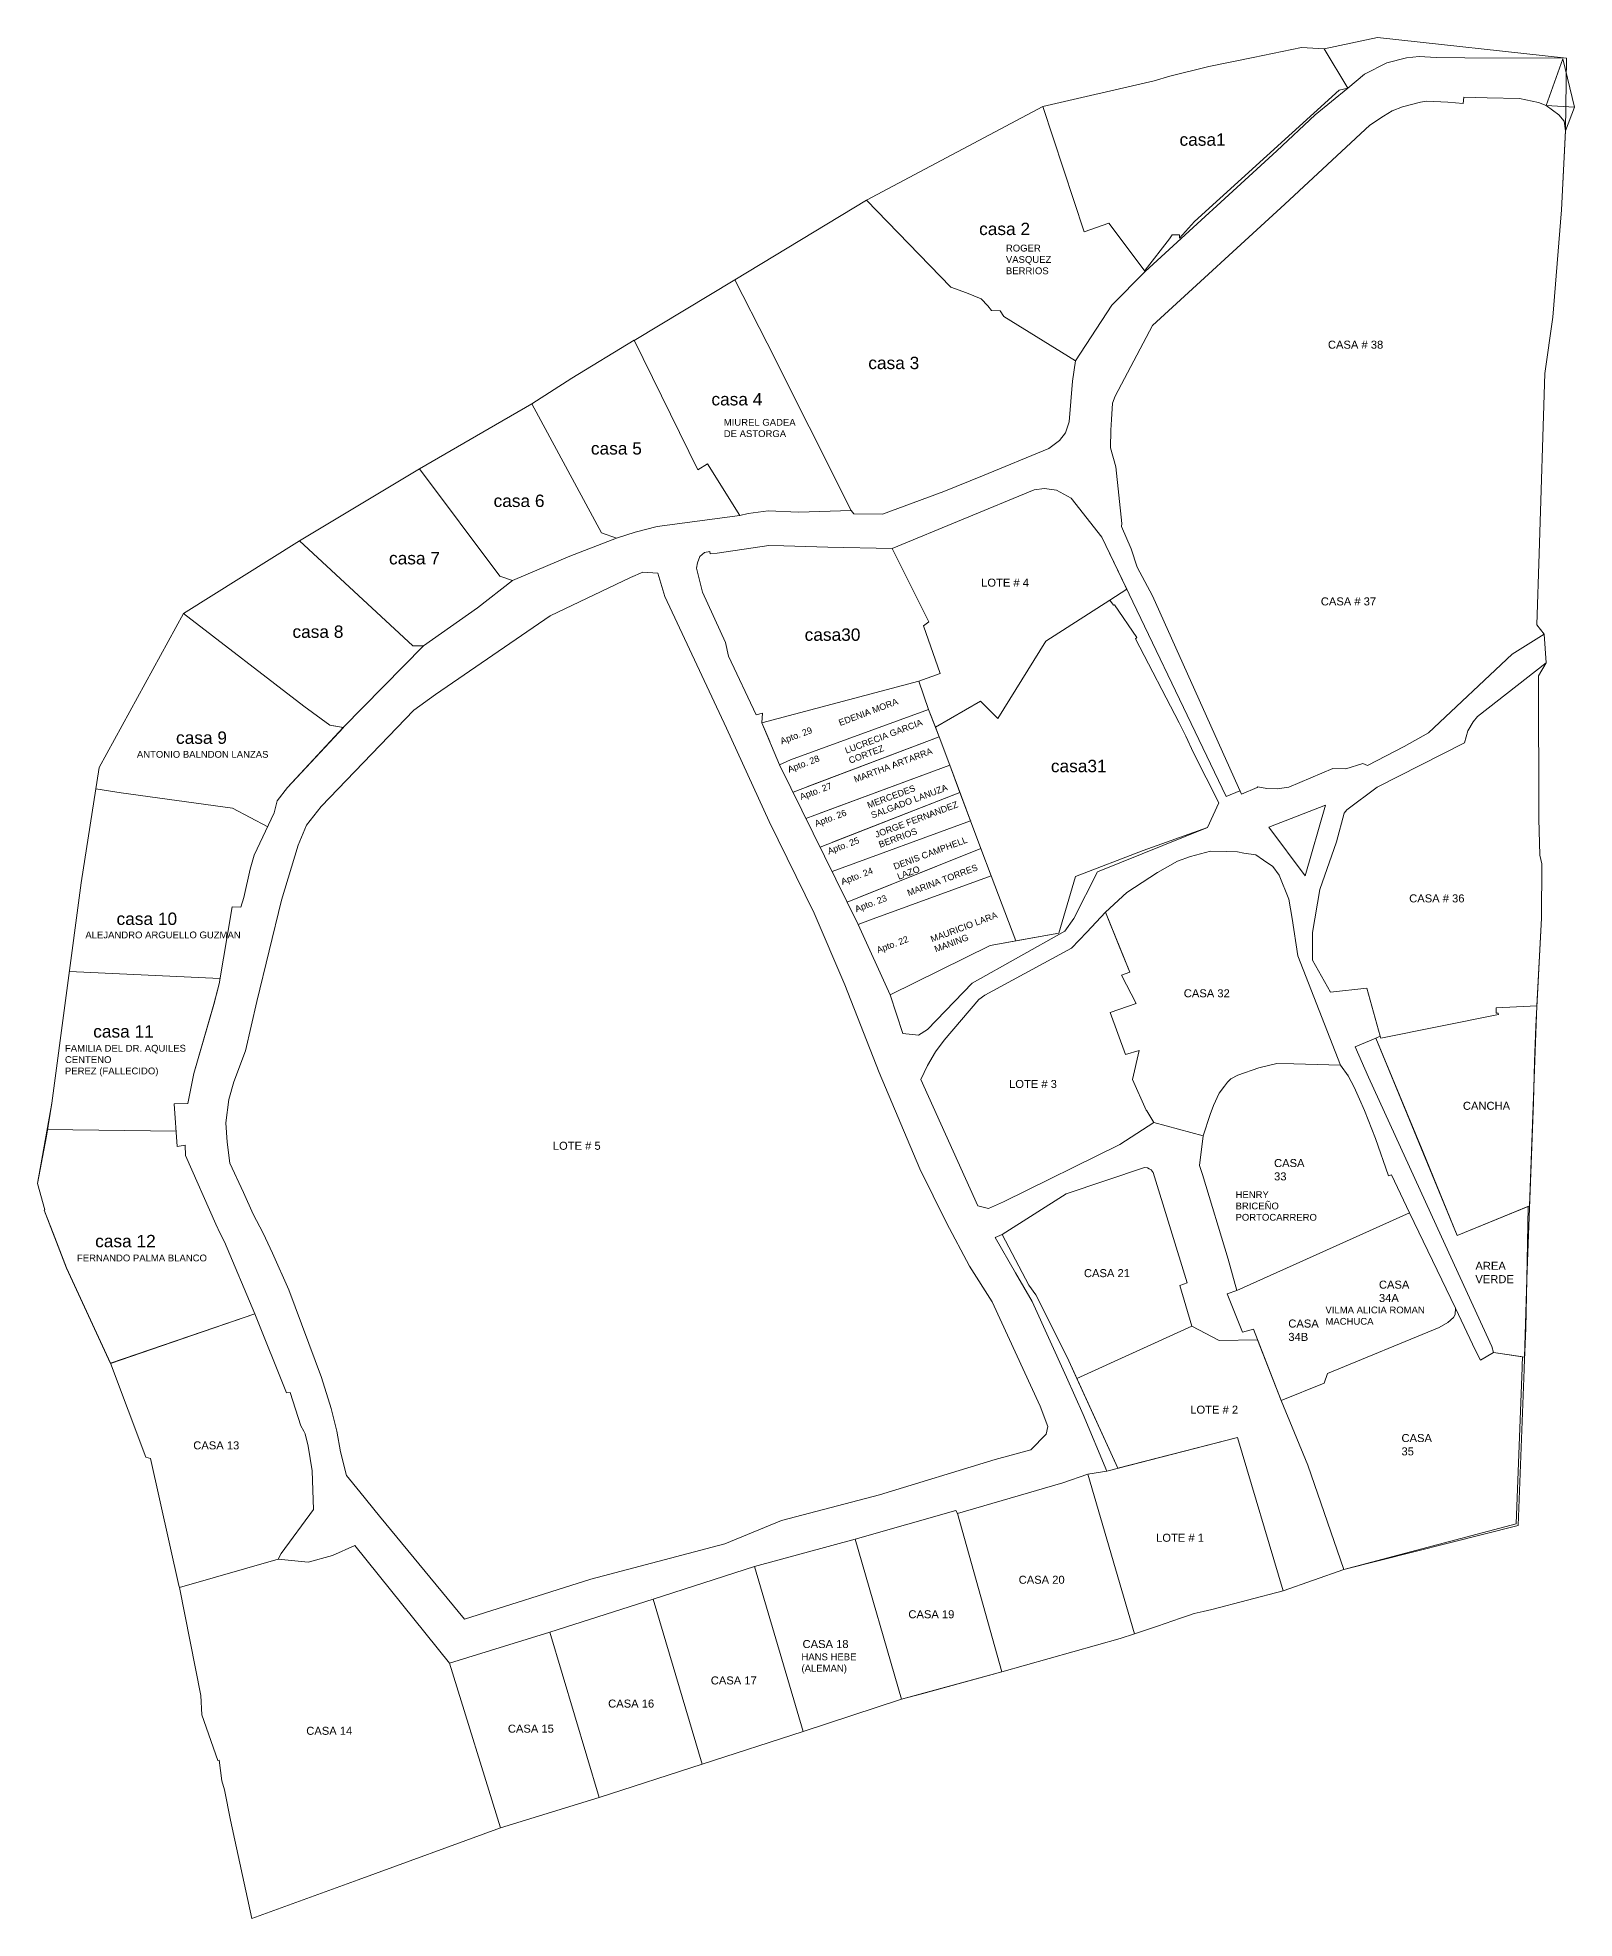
# Model space of a CAD drawing. Header units: millimetres. Extents: x -3245 to 2970, y 1153 to 3965.
# Drawn here: x 35.17 to 42.68, y 2560.52 to 2569.7 of the extents above; entities that cross this region are included whole.
import ezdxf

# ---------------------------------------------------------------- set-up
doc = ezdxf.new("R2010")
doc.units = ezdxf.units.MM
doc.styles.get("Standard").update_dxf_attribs({"font": 'arial.ttf'})

msp = doc.modelspace()

# ---------------------------------------------------------------- linework, layer by layer
at = {"color": 7, "lineweight": 0}
for p, q in [((41.457, 2569.65, 9.3635), (41.7178, 2569.704, 9.3635)), ((41.7178, 2569.704, 9.3635), (42.6413, 2569.603, 9.3635)), ((40.895, 2569.5631, 9.3635), (41.1112, 2569.6061, 9.3635)), ((41.1112, 2569.6061, 9.3635), (41.3476, 2569.6553, 9.3635)), ((41.3476, 2569.6553, 9.3635), (41.457, 2569.65, 9.3635)), ((41.7633, 2569.581, -0.504), (41.6542, 2569.5248, -0.504)), ((41.86, 2569.605, -0.504), (41.7633, 2569.581, -0.504)), ((41.9223, 2569.6124, -0.504), (41.86, 2569.605, -0.504)), ((42.0042, 2569.6074, -0.504), (41.9223, 2569.6124, -0.504)), ((42.1454, 2569.606, -0.504), (42.0042, 2569.6074, -0.504)), ((42.6223, 2569.6028, -0.504), (42.1454, 2569.606, -0.504)), ((42.6413, 2569.603, 9.3635), (42.6366, 2569.2498, 9.3635)), ((40.0836, 2569.3675, 9.3635), (40.6274, 2569.4935, 9.3635)), ((40.7029, 2569.5155, 9.3635), (40.895, 2569.5631, 9.3635)), ((41.6542, 2569.5248, -0.504), (41.5741, 2569.4567, 9.3635)), ((41.5741, 2569.4567, 9.3635), (41.4135, 2569.3261, -0.504)), ((40.286, 2568.7547, 9.3635), (40.0836, 2569.3675, 9.3635)), ((41.4135, 2569.3261, -0.504), (41.2257, 2569.1503, -0.504)), ((42.6366, 2569.2498, 9.3635), (42.6174, 2568.8624, 9.3635)), ((41.2257, 2569.1503, -0.504), (40.5829, 2568.5607, 9.3635)), ((42.6174, 2568.8624, 9.3635), (42.5751, 2568.3387, 9.3635)), ((40.4065, 2568.7971, 9.3635), (40.286, 2568.7547, 9.3635)), ((40.5829, 2568.5607, 9.3635), (40.4065, 2568.7971, 9.3635)), ((42.5751, 2568.3387, 9.3635), (42.5363, 2568.0635, 9.3635)), ((37.7819, 2568.0408, 9.3635), (38.0863, 2568.2254, 9.3635)), ((38.0863, 2568.2254, 9.3635), (38.3984, 2567.5922, 9.3635)), ((37.5874, 2567.9154, 9.3635), (37.7819, 2568.0408, 9.3635)), ((42.5363, 2568.0635, 9.3635), (42.5086, 2567.1839, 9.3635)), ((37.4101, 2567.8124, 9.3635), (37.5874, 2567.9154, 9.3635)), ((37.0383, 2567.598, 9.3635), (37.4101, 2567.8124, 9.3635)), ((36.4523, 2567.2454, 9.3635), (37.0383, 2567.598, 9.3635)), ((38.3984, 2567.5922, 9.3635), (38.4458, 2567.6225, 9.3635)), ((38.4458, 2567.6225, 9.3635), (38.6028, 2567.3697, 9.3635)), ((40.0406, 2567.4949, -0.293), (39.3465, 2567.2073, -0.293)), ((40.0921, 2567.5017, -0.293), (40.0406, 2567.4949, -0.293)), ((40.1505, 2567.4932, -0.4929), (40.0921, 2567.5017, -0.4929)), ((40.1505, 2567.4932, -0.293), (40.0921, 2567.5017, -0.293)), ((40.2224, 2567.4544, -0.4929), (40.1505, 2567.4932, -0.4929)), ((40.2224, 2567.4544, -0.293), (40.1505, 2567.4932, -0.293)), ((38.6028, 2567.3697, 9.3635), (38.6439, 2567.3783, 9.3635)), ((38.6439, 2567.3783, 9.3635), (38.7418, 2567.3916, 9.3635)), ((38.7418, 2567.3916, 9.3635), (38.889, 2567.3859, 9.3635)), ((38.889, 2567.3859, 9.3635), (39.1469, 2567.3931, 9.3635)), ((40.3717, 2567.2641, -0.4929), (40.2224, 2567.4544, -0.4929)), ((40.3717, 2567.2641, -0.293), (40.2224, 2567.4544, -0.293)), ((35.8848, 2566.8905, 9.3635), (36.4523, 2567.2454, 9.3635)), ((40.9791, 2565.9957, -0.4929), (40.3717, 2567.2641, -0.4929)), ((40.4939, 2567.0089, -0.293), (40.3717, 2567.2641, -0.293)), ((42.5086, 2567.1839, 9.3635), (42.4972, 2566.8352, 9.3635)), ((40.4939, 2567.0089, -0.293), (40.4104, 2566.9553, -0.293)), ((40.4104, 2566.9553, -0.293), (40.4939, 2567.0089, -0.293)), ((40.0985, 2566.755, -0.293), (40.4104, 2566.9553, -0.293)), ((36.4724, 2566.438, 9.3635), (35.8848, 2566.8905, 9.3635)), ((42.4972, 2566.8352, 9.3635), (42.5327, 2566.7896, 9.3635)), ((39.8634, 2566.3774, -0.293), (40.0985, 2566.755, -0.293)), ((42.5327, 2566.7896, 9.3635), (42.5428, 2566.6497, 9.3635)), ((42.5428, 2566.6497, 9.3635), (42.5048, 2566.5852, 9.3635)), ((42.5048, 2566.5852, 9.3635), (42.5062, 2565.8878, 9.3635)), ((39.7782, 2566.4623, -0.293), (39.8634, 2566.3774, -0.293)), ((36.5996, 2566.3456, 9.3635), (36.4724, 2566.438, 9.3635)), ((38.7137, 2566.4037, -0.293), (38.6826, 2566.3961, -0.293)), ((38.711, 2566.3571, -0.293), (38.7137, 2566.4037, -0.293)), ((39.5248, 2566.421, -0.293), (38.8504, 2566.1759, -0.293)), ((39.5765, 2566.2875, -0.293), (39.5248, 2566.421, -0.293)), ((36.6659, 2566.3333, 9.3635), (36.5996, 2566.3456, 9.3635)), ((38.7502, 2566.2654, -0.293), (38.711, 2566.3571, -0.293)), ((38.7502, 2566.2654, -0.293), (38.711, 2566.3571, -0.293)), ((38.8628, 2566.0178, -0.293), (39.5765, 2566.2875, -0.293)), ((39.5765, 2566.2875, -0.293), (38.9299, 2566.0431, -0.293)), ((39.6283, 2566.1501, -0.293), (39.5765, 2566.2875, -0.293)), ((38.8504, 2566.1759, -0.293), (38.7971, 2566.1511, -0.293)), ((38.8504, 2566.1759, -0.293), (38.7971, 2566.1511, -0.293)), ((38.9261, 2565.8893, -0.293), (39.6283, 2566.1501, -0.293)), ((39.6283, 2566.1501, -0.293), (38.9911, 2565.9134, -0.293)), ((39.6283, 2566.1501, -0.293), (39.7306, 2565.8773, -0.293)), ((39.6786, 2566.016, -0.293), (39.6283, 2566.1501, -0.293)), ((38.9949, 2565.7497, -0.293), (39.6786, 2566.016, -0.293)), ((39.0563, 2565.7737, -0.293), (39.6786, 2566.016, -0.293)), ((39.6786, 2566.016, -0.293), (39.7306, 2565.8773, -0.293)), ((41.0465, 2566.0242, -0.4929), (40.9791, 2565.9957, -0.4929)), ((39.7306, 2565.8773, -0.293), (39.0536, 2565.6305, -0.293)), ((39.7306, 2565.8773, -0.293), (39.781, 2565.7424, -0.293)), ((39.7327, 2565.8796, -0.293), (39.7327, 2565.8796, -0.293)), ((42.5062, 2565.8878, 9.3635), (42.5121, 2565.7102, 9.3635)), ((39.781, 2565.7424, -0.293), (39.1277, 2565.4802, -0.293)), ((39.1881, 2565.5044, -0.293), (39.781, 2565.7424, -0.293)), ((39.781, 2565.7424, -0.293), (39.8309, 2565.6086, -0.293)), ((42.5121, 2565.7102, 9.3635), (42.5203, 2565.6679, 9.3635)), ((42.5203, 2565.6679, 9.3635), (42.5198, 2565.4016, 9.3635)), ((39.8309, 2565.6086, -0.293), (39.2363, 2565.3917, -0.293)), ((42.5198, 2565.4016, 9.3635), (42.4911, 2564.8752, 9.3635)), ((39.3374, 2565.0272, -0.293), (39.3374, 2565.0272, -0.293)), ((39.3374, 2565.0272, -0.293), (39.3374, 2565.0272, -0.293)), ((39.3374, 2565.0272, -0.293), (39.3374, 2565.0272, -0.293)), ((42.4911, 2564.8752, 9.3635), (42.4854, 2564.7007, 9.3635)), ((41.0364, 2564.6356, -0.1533), (41.0024, 2564.6165, -0.1533)), ((41.1389, 2564.6714, -0.1533), (41.0364, 2564.6356, -0.1533)), ((41.2272, 2564.6914, -0.1533), (41.1389, 2564.6714, -0.1533)), ((41.3098, 2564.6904, -0.1533), (41.2272, 2564.6914, -0.1533)), ((41.537, 2564.6844, -0.1533), (41.3098, 2564.6904, -0.1533)), ((41.5773, 2564.6401, -0.293), (41.5773, 2564.6401, -0.293)), ((42.4854, 2564.7007, 9.3635), (42.4797, 2564.5034, 9.3635)), ((40.9448, 2564.5464, -0.1533), (40.9177, 2564.4864, -0.1533)), ((40.9709, 2564.5816, -0.1533), (40.9448, 2564.5464, -0.1533)), ((40.9853, 2564.6007, -0.1533), (40.9709, 2564.5816, -0.1533)), ((41.0024, 2564.6165, -0.1533), (40.9853, 2564.6007, -0.1533)), ((40.9005, 2564.4425, -0.1533), (40.8664, 2564.3382, -0.1533)), ((40.9177, 2564.4864, -0.1533), (40.9005, 2564.4425, -0.1533)), ((42.4797, 2564.5034, 9.3635), (42.4474, 2563.6391, 9.3635)), ((40.8664, 2564.3382, -0.1533), (40.8482, 2564.1942, -0.1533)), ((40.8482, 2564.1942, -0.1533), (40.8635, 2564.1497, -0.1533)), ((40.8635, 2564.1497, -0.1533), (40.989, 2563.7355, -0.1533)), ((39.8847, 2563.8567, -0.199), (39.8504, 2563.8422, -0.199)), ((39.8504, 2563.8422, -0.199), (39.9495, 2563.6688, -0.199)), ((39.9495, 2563.6688, -0.199), (40.0307, 2563.5288, -0.199)), ((42.4474, 2563.6391, 9.3635), (42.4424, 2563.3997, 9.3635)), ((40.0307, 2563.5288, -0.199), (40.1984, 2563.1602, -0.199)), ((35.9487, 2563.3712, 9.3635), (36.2343, 2563.4692, 9.3635)), ((42.0203, 2563.4018, -0.293), (42.0617, 2563.4262, -0.293)), ((42.0203, 2563.4018, -0.293), (42.0617, 2563.4262, -0.293)), ((42.0617, 2563.4262, -0.293), (42.0892, 2563.4503, -0.293)), ((42.0617, 2563.4262, -0.293), (42.0892, 2563.4503, -0.293)), ((42.0892, 2563.4503, -0.293), (42.0969, 2563.4663, -0.293)), ((42.0892, 2563.4503, -0.293), (42.0969, 2563.4663, -0.293)), ((42.0969, 2563.4663, -0.293), (42.0991, 2563.496, -0.293)), ((42.0969, 2563.4663, -0.293), (42.0991, 2563.496, -0.293)), ((42.1967, 2563.2893, -0.293), (42.0991, 2563.496, -0.293)), ((42.0991, 2563.496, -0.293), (42.1967, 2563.2893, -0.293)), ((35.5289, 2563.2273, 9.3635), (35.9487, 2563.3712, 9.3635)), ((41.4737, 2563.1769, -0.293), (42.0203, 2563.4018, -0.293)), ((41.4737, 2563.1769, -0.293), (42.0203, 2563.4018, -0.293)), ((42.4424, 2563.3997, 9.3635), (42.4343, 2563.2055, 9.3635)), ((42.1967, 2563.2893, -0.293), (42.2221, 2563.2428, -0.293)), ((42.2221, 2563.2428, -0.293), (42.2842, 2563.28, -0.293)), ((42.2221, 2563.2428, -0.293), (42.2842, 2563.28, -0.293)), ((42.2842, 2563.28, -0.293), (42.4189, 2563.2598, -0.293)), ((42.2842, 2563.28, -0.293), (42.4189, 2563.2598, -0.293)), ((35.701, 2562.7684, 9.3635), (35.5289, 2563.2273, 9.3635)), ((40.1984, 2563.1602, -0.199), (40.2801, 2562.9779, -0.199)), ((41.457, 2563.1306, -0.293), (41.4737, 2563.1769, -0.293)), ((41.457, 2563.1306, -0.293), (41.4737, 2563.1769, -0.293)), ((42.4349, 2563.1977, 9.3635), (42.4054, 2562.4347, 9.3635)), ((42.4343, 2563.2055, 9.3635), (42.4349, 2563.1977, 9.3635)), ((41.247, 2563.0449, -0.293), (41.457, 2563.1306, -0.293)), ((41.247, 2563.0449, -0.293), (41.457, 2563.1306, -0.293)), ((40.2801, 2562.9779, -0.199), (40.3955, 2562.7005, -0.199)), ((41.3783, 2562.7299, -0.293), (41.247, 2563.0449, -0.293)), ((40.3955, 2562.7005, -0.293), (41.0336, 2562.8656, -0.293)), ((40.3955, 2562.7005, -0.293), (41.0336, 2562.8656, -0.293)), ((35.7235, 2562.7625, 9.3635), (35.701, 2562.7684, 9.3635)), ((35.862, 2562.1425, 9.3635), (35.7235, 2562.7625, 9.3635)), ((42.4054, 2562.4347, 9.3635), (41.5533, 2562.2199, 9.3635)), ((39.1663, 2562.3674, 9.3635), (38.674, 2562.234, 9.3635)), ((38.674, 2562.234, -0.293), (39.1663, 2562.3674, -0.293)), ((39.3935, 2561.5857, 9.3635), (39.1663, 2562.3674, 9.3635)), ((38.674, 2562.234, 9.3635), (38.9117, 2561.4282, 9.3635)), ((35.8656, 2562.1322, 9.3635), (35.862, 2562.1425, 9.3635)), ((41.5533, 2562.2199, 9.3635), (41.2572, 2562.115, 9.3635)), ((35.9701, 2561.6044, 9.3635), (35.8656, 2562.1322, 9.3635)), ((38.1713, 2562.0836, -0.293), (38.1713, 2562.0836, -0.293)), ((39.8822, 2561.7205, 9.3635), (39.4926, 2561.6131, 9.3635)), ((35.9752, 2561.5092, 9.3635), (35.9701, 2561.6044, 9.3635)), ((39.4926, 2561.6131, 9.3635), (39.3935, 2561.5857, 9.3635)), ((36.053, 2561.2863, 9.3635), (35.9752, 2561.5092, 9.3635)), ((38.9117, 2561.4282, 9.3635), (38.4184, 2561.2692, 9.3635)), ((36.0601, 2561.2887, 9.3635), (36.053, 2561.2863, 9.3635)), ((36.0719, 2561.1881, 9.3635), (36.0601, 2561.2887, 9.3635)), ((38.4184, 2561.2692, 9.3635), (37.9161, 2561.1055, 9.3635)), ((36.0861, 2561.1437, 9.3635), (36.0719, 2561.1881, 9.3635)), ((36.1149, 2560.9952, 9.3635), (36.0861, 2561.1437, 9.3635)), ((37.9161, 2561.1055, 9.3635), (37.4344, 2560.9572, 9.3635)), ((36.2194, 2560.5155, 9.3635), (36.1149, 2560.9952, 9.3635))]:
    msp.add_line(p, q, dxfattribs=at)
at = {"color": 7, "lineweight": 0, "ltscale": 0.5}
for p, q in [((40.0836, 2569.3675, 9.3635), (39.2219, 2568.9101, 9.3635)), ((38.5782, 2568.5206, 9.3635), (38.0872, 2568.2235, 9.3635))]:
    msp.add_line(p, q, dxfattribs=at)
at = {"color": 1, "lineweight": 9}
msp.add_line((35.3277, 2565.142, -0.158), (36.0632, 2565.1076, 9.3635), dxfattribs=at)
at = {"color": 7, "lineweight": 0}
for points, elevation in [([(40.0836, 2569.3675), (40.6274, 2569.4935), (40.6274, 2569.4935), (40.6274, 2569.4935), (40.7029, 2569.5155), (40.7029, 2569.5155), (40.7029, 2569.5155), (40.895, 2569.5631), (41.1112, 2569.6061), (41.3476, 2569.6553), (41.457, 2569.65), (41.5741, 2569.4567), (41.5305, 2569.448), (40.8247, 2568.8064), (40.7517, 2568.7235), (40.7517, 2568.7404), (40.7147, 2568.7404), (40.7019, 2568.7212), (40.5836, 2568.5671), (40.5829, 2568.5607), (40.4065, 2568.797), (40.286, 2568.7547), (40.0836, 2569.3675)], 9.3635), ([(42.6801, 2569.364), (42.6239, 2569.6007), (42.5427, 2569.3716)], -0.293), ([(42.6361, 2569.2485), (42.6308, 2569.2965), (42.6035, 2569.3265), (42.5427, 2569.3716), (42.504, 2569.3865), (42.4115, 2569.4068), (42.2545, 2569.4094), (42.1395, 2569.4135), (42.1367, 2569.3829), (42.0611, 2569.3879), (41.9591, 2569.3929), (41.9282, 2569.3892), (41.8396, 2569.3653), (41.7891, 2569.346), (41.7471, 2569.3205), (41.6802, 2569.2765), (41.2649, 2568.89), (40.6193, 2568.2982), (40.4374, 2567.9528), (40.4242, 2567.9182), (40.4184, 2567.8375), (40.4161, 2567.7857), (40.414, 2567.6993), (40.4395, 2567.6075), (40.4694, 2567.3295), (40.4671, 2567.3148), (40.514, 2567.2072), (40.5437, 2567.1162), (40.6185, 2566.9768), (41.0539, 2566.0079), (41.131, 2566.0411), (41.1334, 2566.0429), (41.1776, 2566.0353), (41.2274, 2566.0339), (41.2857, 2566.0419), (41.4996, 2566.1339), (41.5637, 2566.1316), (41.6458, 2566.157), (41.6692, 2566.1481), (41.8485, 2566.2409), (41.9667, 2566.3079), (42.376, 2566.6923), (42.5327, 2566.7896), (42.4972, 2566.8352), (42.5086, 2567.1839), (42.5363, 2568.0635), (42.5751, 2568.3387), (42.6174, 2568.8624), (42.6361, 2569.2485)], -0.293), ([(42.5427, 2569.3716), (42.6801, 2569.364), (42.6361, 2569.2485)], -0.293), ([(39.1469, 2567.3931), (39.1603, 2567.3773), (39.2998, 2567.376), (39.5992, 2567.4861), (39.7886, 2567.5628), (40.1128, 2567.6971), (40.165, 2567.7353), (40.1932, 2567.7734), (40.212, 2567.8268), (40.2278, 2568.026), (40.2427, 2568.1256), (40.2427, 2568.1256), (40.2427, 2568.1256), (39.8932, 2568.3422), (39.8743, 2568.3687), (39.8329, 2568.3711), (39.8146, 2568.3939), (39.7822, 2568.4275), (39.7111, 2568.4569), (39.6335, 2568.4843), (39.2219, 2568.9101), (38.5782, 2568.5206), (38.7367, 2568.2113), (39.1468, 2567.3934)], 9.3635), ([(38.6028, 2567.3697), (38.1985, 2567.3152), (38.0911, 2567.2876), (38.0005, 2567.2579), (37.9273, 2567.2854), (37.5874, 2567.9154), (37.7819, 2568.0408), (38.0863, 2568.2254), (38.3984, 2567.5922), (38.4458, 2567.6225), (38.6028, 2567.3697)], -9.7028), ([(38.0005, 2567.2579), (37.9273, 2567.2854), (37.5874, 2567.9154), (37.4101, 2567.8124), (37.0383, 2567.598), (37.431, 2567.0731), (37.4921, 2567.0511), (37.7721, 2567.1713), (38.0005, 2567.2579)], -0.1494), ([(37.4921, 2567.0511), (37.431, 2567.0731), (37.0383, 2567.598), (36.4523, 2567.2454), (37.0048, 2566.7318), (37.0574, 2566.733), (37.3208, 2566.9174), (37.4921, 2567.0511)], -0.158), ([(40.0921, 2567.5017), (40.0406, 2567.4949), (39.3465, 2567.2073)], -0.4929), ([(39.3465, 2567.2073), (39.5259, 2566.8501), (39.5009, 2566.8305), (39.5825, 2566.5977), (39.4781, 2566.5606), (39.5248, 2566.421), (39.5581, 2566.335), (39.7782, 2566.4623), (39.8634, 2566.3774), (40.0985, 2566.755), (40.4104, 2566.9553), (40.4939, 2567.0089), (40.3717, 2567.2641), (40.2224, 2567.4544), (40.1505, 2567.4932), (40.0921, 2567.5017), (40.0406, 2567.4949), (39.3465, 2567.2073)], -0.293), ([(39.1469, 2567.3931), (39.1468, 2567.3934)], -0.293), ([(37.0574, 2566.733), (37.0048, 2566.7318), (36.4523, 2567.2454), (35.8848, 2566.8905), (36.4724, 2566.438), (36.5996, 2566.3456), (36.6659, 2566.3333), (37.0574, 2566.733)], -0.158), ([(38.711, 2566.3571), (39.4781, 2566.5606), (39.4781, 2566.5606), (39.5825, 2566.5977), (39.5009, 2566.8305), (39.5259, 2566.8501), (39.3465, 2567.2073), (39.0327, 2567.215), (38.8185, 2567.2214), (38.7453, 2567.2223), (38.4926, 2567.186), (38.4578, 2567.1818), (38.4562, 2567.1934), (38.4304, 2567.1892), (38.4082, 2567.1684), (38.3956, 2567.1374), (38.3918, 2567.1118), (38.4201, 2566.9945), (38.5322, 2566.7484), (38.5482, 2566.6823), (38.6826, 2566.3961), (38.7137, 2566.4037), (38.711, 2566.3571)], -0.293), ([(38.2021, 2567.087), (38.1286, 2567.0919), (38.0694, 2567.0666), (37.676, 2566.8788), (37.1164, 2566.4944), (37.0109, 2566.4187), (36.5575, 2565.9471), (36.4863, 2565.8564), (36.4451, 2565.7587), (36.3638, 2565.49), (36.2428, 2564.9957), (36.1875, 2564.7532), (36.1307, 2564.6018), (36.1064, 2564.5164), (36.0915, 2564.4017), (36.0984, 2564.308), (36.1116, 2564.2055), (36.1778, 2564.0617), (36.2257, 2563.9561), (36.2736, 2563.8638), (36.3196, 2563.7648), (36.4005, 2563.5869), (36.56, 2563.1579), (36.607, 2563.0069), (36.6337, 2562.8957), (36.6528, 2562.7951), (36.6815, 2562.679), (36.747, 2562.5989), (36.843, 2562.4797), (37.2586, 2561.977), (37.8743, 2562.1725), (38.5298, 2562.3451), (38.8058, 2562.459), (39.2852, 2562.5848), (39.8502, 2562.7568), (40.0243, 2562.804), (40.0996, 2562.8806), (40.1078, 2562.9181), (40.0708, 2563.0178), (39.8352, 2563.5284), (39.7252, 2563.7025), (39.6119, 2563.9144), (39.4817, 2564.1766), (39.2845, 2564.6484), (39.1154, 2565.0763), (38.9665, 2565.4269), (38.7455, 2565.875), (38.5375, 2566.3307), (38.2367, 2566.9731), (38.2021, 2567.087)], -0.3426), ([(39.8634, 2566.3774), (40.0985, 2566.755), (40.4104, 2566.9553), (40.4285, 2566.9318), (40.4335, 2566.9334), (40.542, 2566.7726), (40.5366, 2566.7672), (40.7497, 2566.3563), (40.7814, 2566.292), (40.82, 2566.2101), (40.9427, 2565.9658), (40.8877, 2565.8451), (40.5734, 2565.7327), (40.2426, 2565.6057), (40.1608, 2565.3288), (39.8255, 2565.2686), (39.3374, 2565.0272), (39.1814, 2565.3712)], -0.293), ([(39.9515, 2565.2912), (40.1608, 2565.3288), (40.2426, 2565.6057), (40.5734, 2565.7327), (40.8877, 2565.8451), (40.9427, 2565.9658), (40.82, 2566.2101), (40.7814, 2566.292), (40.7497, 2566.3563), (40.5366, 2566.7672), (40.542, 2566.7726), (40.4335, 2566.9334), (40.4285, 2566.9318), (40.4104, 2566.9553), (40.0985, 2566.755), (39.8634, 2566.3774), (39.7782, 2566.4623), (39.5581, 2566.335), (39.5765, 2566.2875), (39.6283, 2566.1501), (39.6786, 2566.016), (39.7306, 2565.8773), (39.781, 2565.7424), (39.8309, 2565.6086), (39.9515, 2565.2912), (40.1608, 2565.3288)], -0.293), ([(42.5428, 2566.6497), (42.5048, 2566.5852), (42.5062, 2565.8878), (42.5121, 2565.7102), (42.5203, 2565.6679), (42.5198, 2565.4016), (42.4965, 2564.9739), (42.2974, 2564.9645), (42.2974, 2564.9379), (42.3077, 2564.9383), (42.3087, 2564.9318), (41.7345, 2564.816), (41.7315, 2564.825), (41.6665, 2565.0604), (41.4892, 2565.0404), (41.4, 2565.1975), (41.4002, 2565.3327), (41.4362, 2565.5426), (41.5177, 2565.7748), (41.5554, 2565.9158), (41.5691, 2565.9309), (41.7173, 2566.0423), (42.144, 2566.2581), (42.16, 2566.317), (42.1859, 2566.3616), (42.2063, 2566.3868), (42.5425, 2566.6492)], 9.3635), ([(41.6665, 2565.0604), (41.4892, 2565.0404), (41.4, 2565.1975), (41.4002, 2565.3327), (41.4362, 2565.5426), (41.5177, 2565.7748), (41.5554, 2565.9158), (41.5691, 2565.9309), (41.7173, 2566.0423), (42.144, 2566.2581), (42.16, 2566.317), (42.1859, 2566.3616), (42.2063, 2566.3868), (42.5425, 2566.6492)], -0.293), ([(38.711, 2566.3571), (38.7971, 2566.1511), (38.8504, 2566.1759), (39.5248, 2566.421), (39.4781, 2566.5606), (38.711, 2566.3571)], -0.293), ([(41.1872, 2565.8459), (41.4642, 2565.9539), (41.3645, 2565.6086), (41.1872, 2565.8459)], -0.1811), ([(39.4765, 2564.8311), (39.5201, 2564.8589), (39.7379, 2565.0842), (40.1915, 2565.3379), (40.2342, 2565.4004), (40.3503, 2565.6288), (40.8877, 2565.8451)], -0.4929), ([(40.5909, 2564.4611), (40.625, 2564.4041), (40.8664, 2564.3382), (40.9005, 2564.4425), (40.9177, 2564.4864), (40.9448, 2564.5464), (40.9709, 2564.5816), (40.9853, 2564.6007), (41.0024, 2564.6165), (41.0364, 2564.6356), (41.1389, 2564.6714), (41.2272, 2564.6914), (41.3098, 2564.6904), (41.537, 2564.6844), (41.3297, 2565.2183), (41.3009, 2565.4006), (41.2844, 2565.4947), (41.2377, 2565.6127), (41.2077, 2565.6537), (41.1617, 2565.6862), (41.1237, 2565.7107), (41.0646, 2565.7198), (41.0335, 2565.7267), (40.982, 2565.727), (40.9029, 2565.7299), (40.8053, 2565.7034), (40.7415, 2565.6803), (40.6438, 2565.6254), (40.4929, 2565.5274), (40.3901, 2565.431), (40.4555, 2565.2653), (40.5088, 2565.1383), (40.4681, 2565.123), (40.5397, 2564.9844), (40.4124, 2564.9415), (40.4867, 2564.7357), (40.5541, 2564.7557), (40.5211, 2564.6137), (40.5884, 2564.4637), (40.5909, 2564.4611)], -0.293), ([(39.2363, 2565.3917), (39.1814, 2565.3712), (39.3374, 2565.0272), (39.8255, 2565.2686), (39.9515, 2565.2912), (39.8309, 2565.6086), (39.2363, 2565.3917)], -0.293), ([(39.1814, 2565.3712), (39.1816, 2565.3709)], -0.4929), ([(40.3901, 2565.431), (40.2976, 2565.3331), (40.2227, 2565.2561), (39.7995, 2565.0253), (39.7714, 2565.0049), (39.6019, 2564.806), (39.5586, 2564.7487), (39.5204, 2564.6825), (39.4866, 2564.6136), (39.7654, 2563.9971), (39.8179, 2563.9843), (39.8917, 2564.0154), (40.4598, 2564.2958), (40.625, 2564.4041), (40.5909, 2564.4611), (40.5884, 2564.4637), (40.5211, 2564.6137), (40.5541, 2564.7557), (40.4867, 2564.7357), (40.4124, 2564.9415), (40.5397, 2564.9844), (40.4681, 2565.123), (40.5088, 2565.1383), (40.3901, 2565.431)], -0.293), ([(41.537, 2564.6844), (41.3297, 2565.2183), (41.3009, 2565.4006)], -0.4929), ([(39.3374, 2565.0272), (39.3988, 2564.8391), (39.4765, 2564.8311)], -0.4929), ([(41.6665, 2565.0604), (41.7315, 2564.825), (41.7345, 2564.816), (42.3087, 2564.9318), (42.3077, 2564.9383), (42.2974, 2564.9379), (42.2974, 2564.9645), (42.4965, 2564.9739)], 9.3635), ([(42.2974, 2564.9379), (42.2974, 2564.9645)], 9.5214), ([(42.3087, 2564.9318), (42.3077, 2564.9383), (42.2974, 2564.9379)], 9.5214), ([(41.71, 2564.816), (41.6099, 2564.7739), (41.6738, 2564.6257), (42.0314, 2563.8453), (42.2766, 2563.309), (42.2842, 2563.28), (42.4364, 2563.2572), (42.4474, 2563.6391), (42.4546, 2563.9936), (42.1075, 2563.8516), (41.71, 2564.816)], 9.3635), ([(41.8744, 2563.9627), (41.7861, 2564.1488), (41.7715, 2564.1426), (41.709, 2564.3248), (41.6552, 2564.4621), (41.6305, 2564.5178), (41.604, 2564.5766), (41.5745, 2564.632), (41.537, 2564.6844)], -0.293), ([(42.0991, 2563.496), (42.0991, 2563.496), (42.0991, 2563.496), (41.8744, 2563.9627), (41.0306, 2563.5838), (40.9839, 2563.5668), (41.0587, 2563.3792), (41.112, 2563.3939), (41.247, 2563.0449)], -0.293), ([(40.989, 2563.7355), (41.0306, 2563.5838)], -0.293), ([(36.2343, 2563.4692), (35.9487, 2563.3712), (35.5289, 2563.2273), (35.701, 2562.7684), (35.7235, 2562.7625), (35.862, 2562.1425), (35.8656, 2562.1322), (36.347, 2562.2698), (36.3625, 2562.2987), (36.5202, 2562.5131), (36.5129, 2562.7024), (36.4947, 2562.8226), (36.4796, 2562.8828), (36.4731, 2562.8957), (36.4577, 2562.9222), (36.407, 2563.0848), (36.3889, 2563.0834), (36.2343, 2563.4692)], 9.3635), ([(42.427, 2563.2586), (42.2842, 2563.28), (42.2221, 2563.2428), (42.1967, 2563.2893), (42.0991, 2563.496), (42.0969, 2563.4663), (42.0892, 2563.4503), (42.0617, 2563.4262), (42.0203, 2563.4018), (41.4737, 2563.1769), (41.457, 2563.1306), (41.247, 2563.0449), (41.3783, 2562.7299), (41.5533, 2562.2199), (42.3963, 2562.4436), (42.4258, 2563.2065), (42.4252, 2563.2144), (42.427, 2563.2586), (42.427, 2563.2586)], -0.293), ([(41.1324, 2563.3412), (40.9452, 2563.3388), (40.8116, 2563.4081), (40.2494, 2563.1525)], -0.293), ([(40.2494, 2563.1525), (40.4491, 2562.7144), (41.0336, 2562.8656), (41.2572, 2562.115), (41.5533, 2562.2199), (41.3783, 2562.7299), (41.247, 2563.0449), (41.1324, 2563.3412), (40.9452, 2563.3388), (40.8116, 2563.4081), (40.2494, 2563.1525)], -0.293), ([(40.2015, 2563.2576), (40.4491, 2562.7144)], -0.293), ([(36.347, 2562.2698), (35.8656, 2562.1322), (35.9701, 2561.6044), (35.9752, 2561.5092), (36.053, 2561.2863), (36.0601, 2561.2887), (36.0719, 2561.1881), (36.0861, 2561.1437), (36.1149, 2560.9952), (36.2194, 2560.5155), (36.7379, 2560.704), (37.4344, 2560.9572), (37.1854, 2561.7616), (36.7222, 2562.3379), (36.6132, 2562.288), (36.4939, 2562.2559), (36.347, 2562.2698)], 0.0552), ([(37.6741, 2561.9142), (38.1804, 2562.0747), (38.4184, 2561.2692), (37.9161, 2561.1055), (37.6741, 2561.9142)], 0.0155), ([(37.1854, 2561.7616), (37.4344, 2560.9572), (37.9161, 2561.1055), (37.6741, 2561.9142), (37.1854, 2561.7616)], 0.037)]:
    msp.add_lwpolyline(points, dxfattribs=dict(at, elevation=elevation))
for points, elevation in [([(38.4378, 2566.9556), (38.4378, 2566.9556)], -0.4929), ([(41.7345, 2564.816), (41.7315, 2564.825), (41.71, 2564.816), (41.9408, 2564.2594), (42.1075, 2563.8516), (42.4607, 2563.9961), (42.4965, 2564.9739), (42.2974, 2564.9645), (42.2974, 2564.9379), (42.3077, 2564.9383), (42.3087, 2564.9318)], 9.3635), ([(40.2494, 2563.1525), (40.2015, 2563.2576), (40.0491, 2563.5619), (40.0153, 2563.6092), (39.8847, 2563.8567), (40.1965, 2564.055), (40.5793, 2564.1845), (40.5951, 2564.1823), (40.6035, 2564.1782), (40.6122, 2564.1727), (40.6229, 2564.1592), (40.7887, 2563.6201), (40.7518, 2563.6071), (40.8116, 2563.4081)], -0.293)]:
    msp.add_lwpolyline(points, close=True, dxfattribs=dict(at, elevation=elevation))
at = {"color": 1, "lineweight": 15, "elevation": -0.158}
msp.add_lwpolyline([(35.8848, 2566.8905), (36.4725, 2566.438), (36.5996, 2566.3456), (36.666, 2566.3332), (36.3927, 2566.0411), (36.3431, 2565.9746), (36.3284, 2565.9164), (36.2309, 2565.7093), (36.2108, 2565.6421), (36.1797, 2565.5034), (36.1654, 2565.4559), (36.1224, 2565.4569), (36.0588, 2565.081), (36.0339, 2564.981), (35.936, 2564.6431), (35.9065, 2564.497), (35.8401, 2564.4949), (35.854, 2564.2864), (35.8927, 2564.2931), (35.8947, 2564.2425), (36.0438, 2563.9071), (36.0638, 2563.8618), (36.0847, 2563.8207), (36.2343, 2563.4688), (35.5289, 2563.2269), (35.3129, 2563.6929), (35.2049, 2563.9753), (35.2081, 2563.9774), (35.1724, 2564.1055), (35.2417, 2564.4979), (35.3854, 2565.5739), (35.4729, 2566.1383), (35.8848, 2566.8905), (36.4725, 2566.438), (36.5996, 2566.3456), (36.666, 2566.3332)], dxfattribs=at)
at = {"color": 7, "lineweight": 0, "ltscale": 0.5, "flags": 128}
for points, elevation in [([(35.5289, 2563.2273), (35.3129, 2563.6932), (35.2482, 2563.8625), (35.205, 2563.9756), (35.2082, 2563.9777), (35.1725, 2564.1058), (35.2152, 2564.3376), (35.2417, 2564.4981), (35.3855, 2565.574), (35.4729, 2566.1384), (35.8848, 2566.8905)], 9.3635), ([(35.8848, 2566.8905), (36.4724, 2566.438), (36.5996, 2566.3456), (36.6659, 2566.3333), (36.3926, 2566.0412), (36.3431, 2565.9747), (36.3284, 2565.9165), (36.2309, 2565.7094), (36.2107, 2565.6422), (36.1797, 2565.5035), (36.1654, 2565.4561), (36.1224, 2565.457), (36.0588, 2565.0812), (36.0339, 2564.9811), (35.936, 2564.6433), (35.9065, 2564.4972), (35.8401, 2564.4951), (35.854, 2564.2867), (35.8927, 2564.2934), (35.8947, 2564.2427), (36.0438, 2563.9074), (36.0637, 2563.8621), (36.0847, 2563.821), (36.2343, 2563.4692), (35.5289, 2563.2273), (35.3129, 2563.6932), (35.205, 2563.9756), (35.2082, 2563.9777), (35.1725, 2564.1058), (35.2417, 2564.4981), (35.3855, 2565.574), (35.4729, 2566.1384), (35.8848, 2566.8905), (36.4724, 2566.438), (36.5996, 2566.3456), (36.6659, 2566.3333)], -0.158), ([(38.7971, 2566.1511), (39.1816, 2565.3709)], -0.293)]:
    msp.add_lwpolyline(points, dxfattribs=dict(at, elevation=elevation))
at = {"color": 1, "lineweight": 9, "elevation": -0.158}
for points in [[(36.2967, 2565.8483), (36.1242, 2565.9396), (35.5798, 2566.0151), (35.4568, 2566.0342)], [(35.8493, 2564.3621), (35.2191, 2564.3701)]]:
    msp.add_lwpolyline(points, dxfattribs=at)
at = {"color": 7, "lineweight": 0}
for points in [[(40.5305, 2561.9059), (40.6435, 2561.9438), (40.7565, 2561.9817), (40.7894, 2561.9935), (40.8224, 2562.0053), (40.8659, 2562.0147), (40.9093, 2562.0241), (41.0833, 2562.0695), (41.2572, 2562.115), (41.0336, 2562.8656), (40.3955, 2562.7005), (40.3028, 2562.685), (40.5305, 2561.9059)], [(40.3955, 2562.7005), (40.3028, 2562.685), (40.1807, 2562.6437)], [(40.3028, 2562.685), (40.1807, 2562.6437), (39.666, 2562.4933), (39.8825, 2561.7206), (40.4617, 2561.8828), (40.5305, 2561.9059), (40.3028, 2562.685)], [(39.1663, 2562.3674), (39.6588, 2562.5089), (39.666, 2562.4933), (39.8825, 2561.7206), (39.3935, 2561.5857), (39.1663, 2562.3674)], [(38.6742, 2562.234), (39.1663, 2562.3674), (39.3935, 2561.5857), (38.9117, 2561.4282), (38.6742, 2562.234)], [(38.1804, 2562.0747), (38.674, 2562.234), (38.9117, 2561.4282), (38.4184, 2561.2692), (38.1804, 2562.0747)]]:
    msp.add_lwpolyline(points, dxfattribs=at)
for points in [[(40.5829, 2568.5607, 9.3635), (40.4206, 2568.3963, 9.3635), (40.2427, 2568.1256, 9.3635), (40.2427, 2568.1256, 9.3635), (39.8932, 2568.3422, 9.3635)], [(36.2343, 2563.4692, 9.3635), (36.0847, 2563.821, 9.3635), (36.0637, 2563.8621, 9.3635), (36.0438, 2563.9074, 9.3635), (35.8947, 2564.2427, 9.3635), (35.8927, 2564.2934, 9.3635), (35.854, 2564.2867, 9.3635), (35.8401, 2564.4951, 9.3635), (35.9065, 2564.4972, 9.3635), (35.936, 2564.6433, 9.3635), (36.0339, 2564.9811, 9.3635), (36.0588, 2565.0812, 9.3635), (36.1224, 2565.457, 9.3635), (36.1654, 2565.4561, 9.3635), (36.1797, 2565.5035, 9.3635), (36.2107, 2565.6422, 9.3635), (36.2309, 2565.7094, 9.3635), (36.3284, 2565.9165, -0.158), (36.3431, 2565.9747, 9.3635), (36.3926, 2566.0412, 9.3635), (36.6659, 2566.3333, -0.158)], [(39.8255, 2565.2686, -0.293), (39.3374, 2565.0272, -0.293)]]:
    msp.add_polyline3d(points, dxfattribs=at)

# ---------------------------------------------------------------- texts
at = {"color": 7, "lineweight": 0, "attachment_point": 1}
for s, insert, char_height, width in [('casa1', (40.7511, 2569.2361, -0.293), 0.06048, 0.148833), ('casa 2', (39.772, 2568.7998, -0.293), 0.06048, 0.407663), ('ROGER VASQUEZ BERRIOS', (39.9028, 2568.6923, -0.293), 0.033257, 0.373024), ('casa 3', (39.2306, 2568.1449, -0.293), 0.06048, 0.407663), ('casa 4', (38.4642, 2567.9675, -0.293), 0.06048, 0.407663), ('MIUREL GADEA DE ASTORGA', (38.5245, 2567.8412, -0.293), 0.033257, 0.373024), ('casa 5', (37.8755, 2567.7275, -0.293), 0.06048, 0.407663), ('casa 6', (37.4, 2567.4713, -0.293), 0.06048, 0.407663), ('casa 7', (36.8892, 2567.1908, -0.293), 0.06048, 0.407663), ('casa 8', (36.4174, 2566.832, -0.293), 0.06048, 0.407663), ('casa30', (38.9197, 2566.8175, 9.1168), 0.06048, 0.148833), ('casa 9', (35.8486, 2566.3141, -0.293), 0.06048, 0.407663), ('ANTONIO BALNDON LANZAS ', (35.6574, 2566.219, -0.293), 0.033257, 0.769135), ('casa31', (40.1226, 2566.1757, -0.293), 0.06048, 0.148833), ('casa 10', (35.558, 2565.4293, -0.293), 0.06048, 0.407663), ('ALEJANDRO ARGUELLO GUZMAN', (35.4057, 2565.3368, -0.293), 0.033257, 0.751816), ('casa 11', (35.4441, 2564.8791, -0.293), 0.06048, 0.407663), ('FAMILIA DEL DR. AQUILES CENTENO \\PPEREZ (FALLECIDO)', (35.3059, 2564.7832, -0.293), 0.033257, 0.625788), ('HENRY BRICEÑO PORTOCARRERO', (41.0247, 2564.0681, -0.293), 0.033257, 0.316318), ('casa 12', (35.4536, 2563.8547, -0.293), 0.06048, 0.407663), ('FERNANDO PALMA BLANCO', (35.3646, 2563.7586, -0.293), 0.033257, 0.775053), ('VILMA ALICIA ROMAN MACHUCA', (41.464, 2563.5045, -0.293), 0.033257, 0.484582), ('HANS HEBE (ALEMAN)', (38.9042, 2561.8098, -0.293), 0.033257, 0.316318)]:
    msp.add_mtext(s, dxfattribs=dict(at, insert=insert, char_height=char_height, width=width))
at = {"color": 7, "lineweight": 0, "char_height": 0.0391, "attachment_point": 1}
for s, width, insert in [('CASA # 38', 0.27587, (41.4761, 2568.2234, -0.293)), ('LOTE # 4', 0.272865, (39.7819, 2567.0608, -0.293)), ('CASA # 37', 0.27587, (41.4413, 2566.9691, -0.293)), ('CASA # 36', 0.27587, (41.873, 2565.5182, -0.293)), ('CASA 32', 0.272865, (40.7719, 2565.0546, -0.293)), ('LOTE # 3', 0.272865, (39.9182, 2564.6116, -0.293)), ('CANCHA', 0.121791, (42.1354, 2564.5049, -0.293)), ('LOTE # 5', 0.272865, (37.6894, 2564.3096, -0.293)), ('CASA \\P33', 0.121791, (41.2129, 2564.2252, -0.293)), ('AREA VERDE', 0.121791, (42.1964, 2563.7231, -0.293)), ('CASA 21', 0.317086, (40.2841, 2563.6874, -0.293)), ('CASA \\P34A', 0.121791, (41.7252, 2563.6312, -0.293)), ('CASA 34B', 0.121791, (41.2826, 2563.4411, -0.293)), ('LOTE # 2', 0.317086, (40.8035, 2563.0204, -0.293)), ('CASA \\P35', 0.121791, (41.8354, 2562.8817, -0.293)), ('CASA 13', 0.317086, (35.9329, 2562.8459, -0.293)), ('LOTE # 1', 0.317086, (40.6366, 2562.3946, -0.293)), ('CASA 20', 0.317086, (39.9652, 2562.1894, -0.293)), ('CASA 19', 0.317086, (39.4265, 2562.0208, -0.293)), ('CASA 18', 0.317086, (38.9094, 2561.8753, -0.293)), ('CASA 17', 0.317086, (38.4611, 2561.6975, -0.293)), ('CASA 16', 0.317086, (37.9597, 2561.5844, -0.293)), ('CASA 14', 0.317086, (36.4848, 2561.4514, -0.293)), ('CASA 15', 0.317086, (37.4698, 2561.462, -0.293))]:
    msp.add_mtext_dynamic_manual_height_columns(s, width=width, gutter_width=0.1955, heights=[0], dxfattribs=dict(at, insert=insert))
at = {"color": 7, "lineweight": 0, "attachment_point": 1, "rotation": 20.60009}
for s, insert, char_height, width in [('EDENIA MORA ', (39.0818, 2566.3699, -0.293), 0.031299, 0.445478), ('LUCRECIA GARCIA CORTEZ ', (39.1125, 2566.2344, -0.293), 0.031299, 0.445478), ('Apto. 29', (38.7964, 2566.2801, -0.293), 0.0313, 0.348782), ('Apto. 28', (38.8323, 2566.142, -0.293), 0.0313, 0.348782), ('MARTHA ARTARRA', (39.1564, 2566.0929, -0.293), 0.031299, 0.445478), ('Apto. 27', (38.8922, 2566.0082, 9.1168), 0.0313, 0.348782), ('MERCEDES SALGADO LANUZA', (39.2212, 2565.967, -0.293), 0.031299, 0.445478), ('Apto. 26', (38.9641, 2565.877, 9.1168), 0.0313, 0.348782), ('JORGE FERNANDEZ BERRIOS', (39.2591, 2565.8235, -0.293), 0.031299, 0.491281), ('Apto. 25', (39.0266, 2565.7422, 9.1168), 0.0313, 0.348782), ('DENIS CAMPHELL LAZO', (39.3496, 2565.6677, -0.293), 0.031299, 0.418246), ('Apto. 24', (39.0931, 2565.5937, 9.1168), 0.0313, 0.348782), ('MARINA TORRES ', (39.4166, 2565.5387, -0.293), 0.031299, 0.418246), ('Apto. 23', (39.1614, 2565.4599, 9.1168), 0.0313, 0.348782), ('MAURICIO LARA MANING', (39.5309, 2565.3128, -0.293), 0.031299, 0.348782), ('Apto. 22', (39.2665, 2565.2593, -0.293), 0.0313, 0.348782)]:
    msp.add_mtext(s, dxfattribs=dict(at, insert=insert, char_height=char_height, width=width))

doc.saveas('drawing.dxf')
